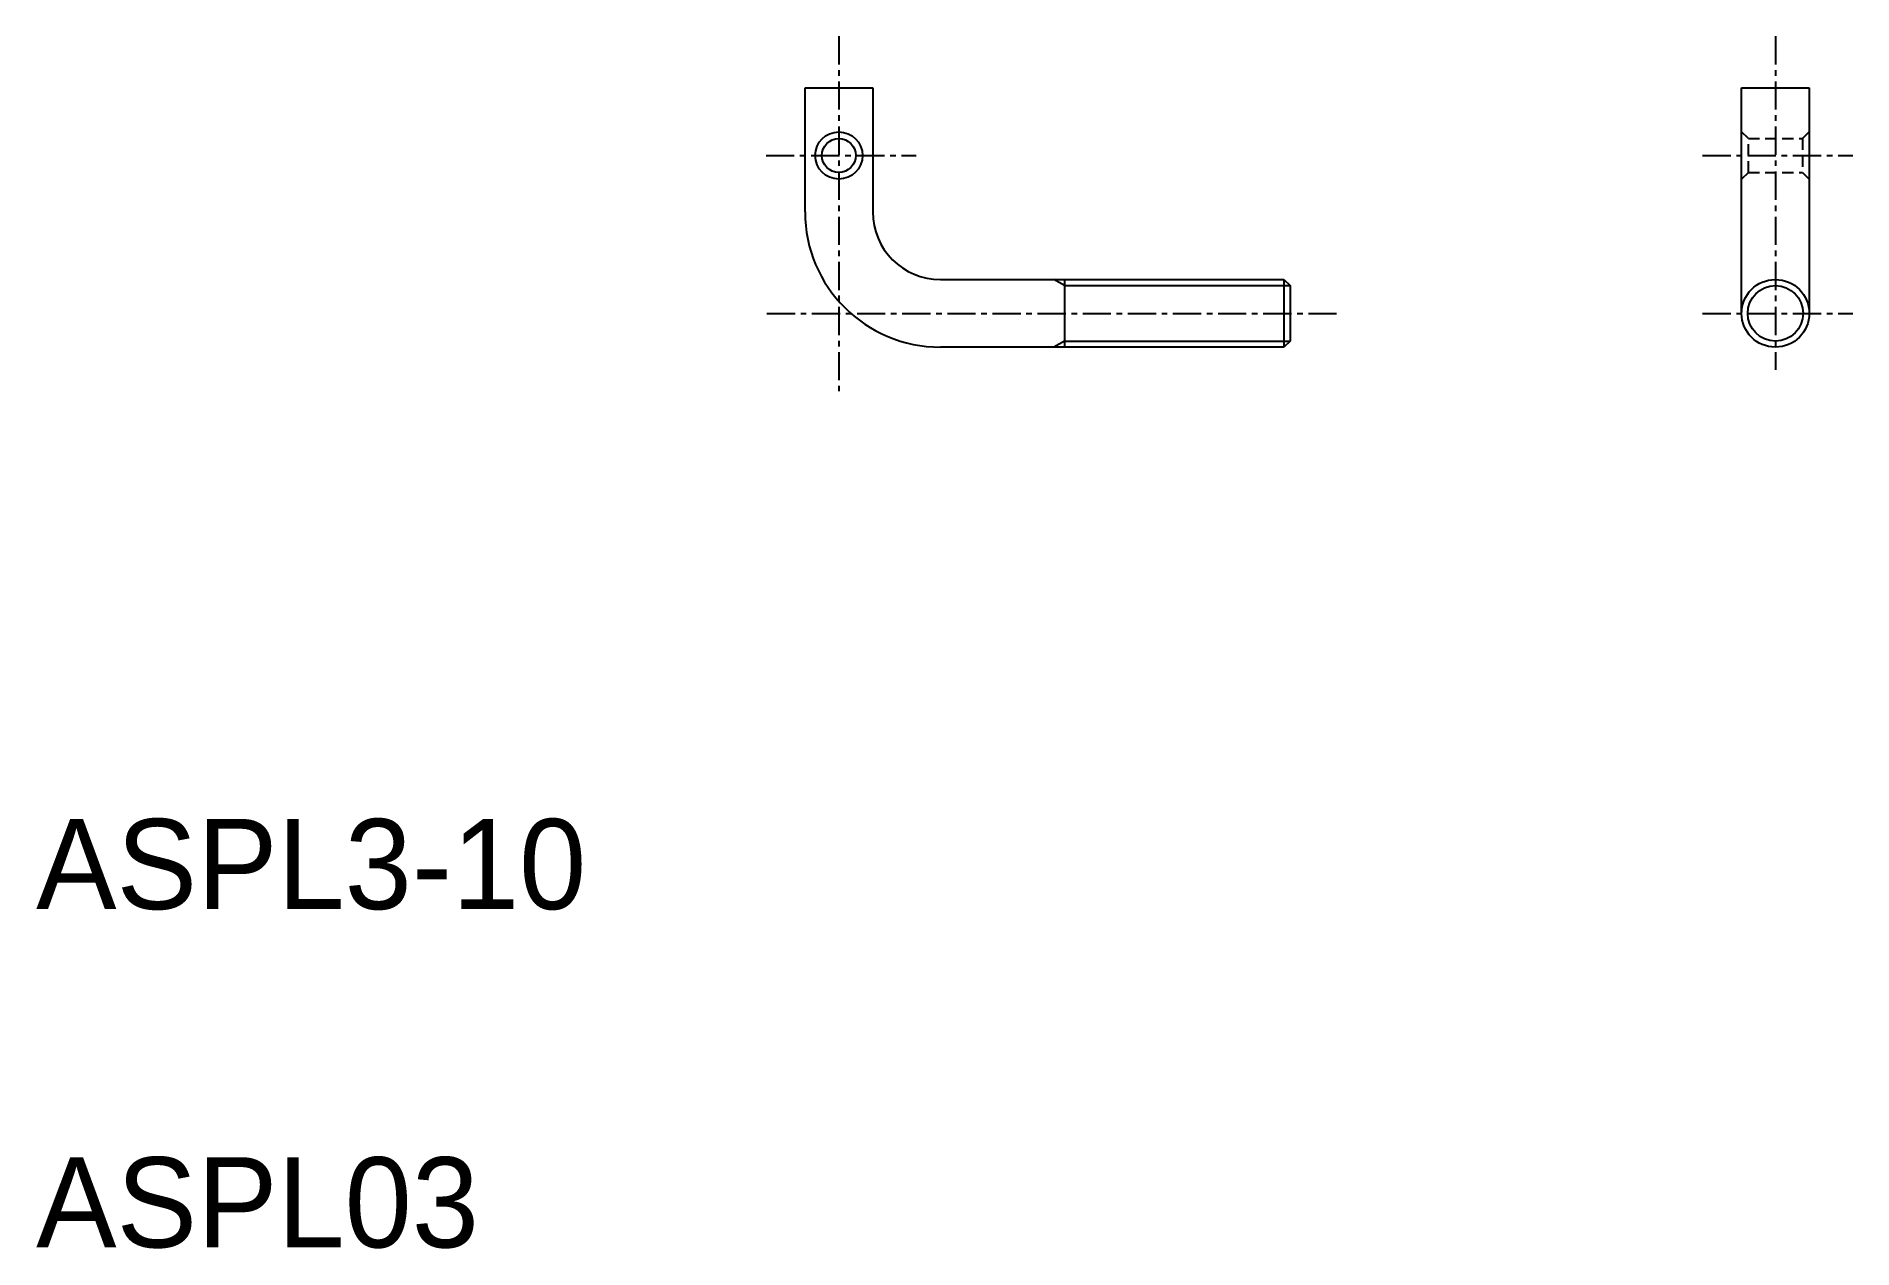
# Model space of a CAD drawing. Extents: x 10 to 90.5, y 9.9 to 63.7.
import ezdxf

# ---------------------------------------------------------------- set-up
doc = ezdxf.new("R2010")
doc.units = 0
doc.linetypes.add('CENTER', pattern=[2, 1.25, -0.25, 0.25, -0.25])
doc.linetypes.add('DASHED', pattern=[0.75, 0.5, -0.25])
doc.layers.get('0').update_dxf_attribs({"linetype": 'CONTINUOUS'})
doc.layers.add('CENTER', color=1, linetype='CENTER')

msp = doc.modelspace()

# ---------------------------------------------------------------- linework, layer by layer
at = {"color": 7, "linetype": 'CONTINUOUS'}
for p, q in [((44.08, 61.42), (47.08, 61.42)), ((44.08, 55.92), (44.08, 61.42)), ((47.08, 61.42), (47.08, 55.92)), ((85.59, 61.42), (88.59, 61.42)), ((85.59, 51.42), (85.59, 61.42)), ((88.59, 61.42), (88.59, 51.42)), ((50.08, 52.92), (65.309, 52.92)), ((55.58, 52.92), (55.58, 49.92)), ((65.309, 52.92), (65.58, 52.65)), ((65.309, 52.92), (65.309, 49.92)), ((65.58, 52.65), (65.58, 50.191)), ((65.309, 49.92), (50.08, 49.92)), ((65.58, 50.191), (65.309, 49.92))]:
    msp.add_line(p, q, dxfattribs=at)
at = {"color": 3, "linetype": 'DASHED'}
for p, q in [((85.89, 59.17), (85.59, 59.468)), ((85.89, 59.17), (88.29, 59.17)), ((85.89, 57.67), (85.89, 59.17)), ((88.29, 59.17), (88.59, 59.468)), ((88.29, 59.17), (88.29, 57.67)), ((85.89, 57.67), (85.59, 57.372)), ((85.89, 57.67), (88.29, 57.67)), ((88.29, 57.67), (88.59, 57.372))]:
    msp.add_line(p, q, dxfattribs=at)
at = {"color": 3, "linetype": 'CONTINUOUS'}
for p, q in [((55.58, 52.65), (55.111, 52.92)), ((55.58, 52.65), (65.58, 52.65)), ((55.58, 50.191), (55.111, 49.92)), ((55.58, 50.191), (65.58, 50.191))]:
    msp.add_line(p, q, dxfattribs=at)
at = {"color": 7, "linetype": 'CONTINUOUS'}
for centre, radius in [((45.58, 58.42), 1.048), ((45.58, 58.42), 0.75), ((87.09, 51.42), 1.5)]:
    msp.add_circle(centre, radius, dxfattribs=at)
at = {"color": 3, "linetype": 'CONTINUOUS'}
msp.add_circle((87.09, 51.42), 1.23, dxfattribs=at)
at = {"color": 7, "linetype": 'CONTINUOUS'}
for radius in [6, 3]:
    msp.add_arc((50.08, 55.92), radius, 180, 270, dxfattribs=at)
at = {"layer": 'CENTER', "color": 1, "linetype": 'CENTER'}
for p, q in [((45.58, 63.705), (45.58, 47.963)), ((87.09, 63.705), (87.09, 48.92)), ((42.354, 58.42), (49.004, 58.42)), ((83.864, 58.42), (90.514, 58.42)), ((42.388, 51.42), (67.652, 51.42)), ((83.864, 51.42), (90.514, 51.42))]:
    msp.add_line(p, q, dxfattribs=at)

# ---------------------------------------------------------------- texts
at = {"color": 7, "linetype": 'CONTINUOUS'}
for s, p in [('ASPL3-10', (10, 25)), ('ASPL03', (10, 10))]:
    msp.add_text(s, height=4, dxfattribs=at).set_placement(p)

doc.saveas('drawing.dxf')
